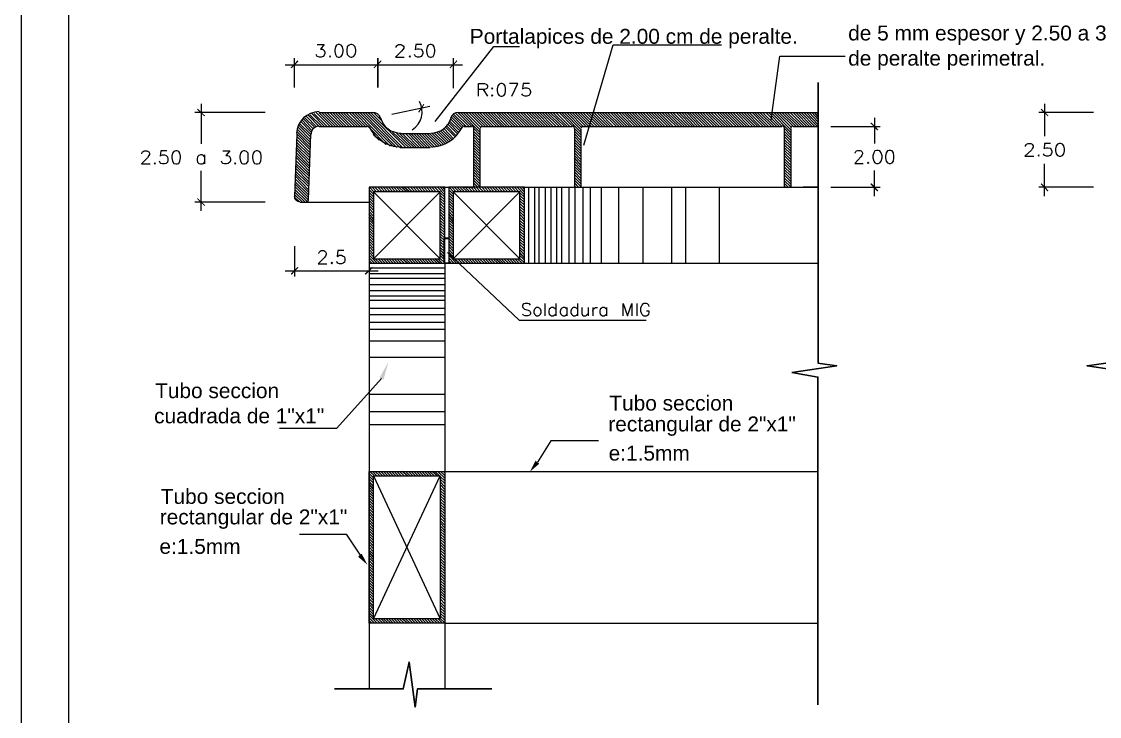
# Model space of a CAD drawing. Header units: inches. Extents: x 0.07 to 5.47, y 0.23 to 3.72.
# Drawn here: x 0.066 to 1.874, y 0.938 to 2.103 of the extents above; entities that cross this region are included whole.
import ezdxf

# ---------------------------------------------------------------- set-up
doc = ezdxf.new("R2010")
doc.units = ezdxf.units.IN
doc.header["$MEASUREMENT"] = 0
for name, color, linetype in [('PDF_PDF2_PDF8_0', 7, 'Continuous'), ('PDF_PDF2_PDF8_COTAS', 7, 'Continuous'), ('PDF_PDF2_PDF8_COTAS-01', 7, 'Continuous'), ('PDF_PDF2_PDF8_PIEZAS', 7, 'Continuous'), ('PDF_PDF2_PDF8_TEXTO', 7, 'Continuous'), ('PDF_Texto', 7, 'Continuous')]:
    doc.layers.add(name, color=color, linetype=linetype)
doc.layers.add('PDF_PDF2_PDF8_PROYECCION 2', color=7, linetype='Continuous', true_color=0x7f7f7f)
doc.styles.add('PDF Arial', font='arial.ttf')

msp = doc.modelspace()

# ---------------------------------------------------------------- linework, layer by layer
at = {"layer": 'PDF_PDF2_PDF8_0', "lineweight": 18}
for points in [[(0.5615, 2.0649), (0.5733, 2.0649), (0.5671, 2.057), (0.5705, 2.057), (0.5722, 2.0559), (0.5733, 2.0548), (0.5744, 2.052), (0.5744, 2.0497), (0.5733, 2.0469), (0.5716, 2.0447), (0.5682, 2.0435), (0.5654, 2.0435), (0.5615, 2.0447), (0.5609, 2.0458), (0.5598, 2.048)], [(0.6943, 2.0598), (0.6943, 2.061), (0.6954, 2.0627), (0.6966, 2.0638), (0.6982, 2.0649), (0.7022, 2.0649), (0.7044, 2.0638), (0.7056, 2.0627), (0.7067, 2.061), (0.7067, 2.0587), (0.7056, 2.057), (0.7033, 2.0537), (0.6932, 2.0435), (0.7073, 2.0435)], [(0.7371, 2.0649), (0.727, 2.0649), (0.7258, 2.0559), (0.727, 2.057), (0.7298, 2.0576), (0.7326, 2.0576), (0.736, 2.057), (0.7376, 2.0548), (0.7388, 2.052), (0.7388, 2.0497), (0.7376, 2.0469), (0.736, 2.0447), (0.7326, 2.0435), (0.7298, 2.0435), (0.727, 2.0447), (0.7258, 2.0458), (0.7247, 2.048)], [(0.8322, 1.9782), (0.8322, 1.9996), (0.8423, 1.9996), (0.8451, 1.9985), (0.8463, 1.9974), (0.8474, 1.9957), (0.8474, 1.9934), (0.8463, 1.9912), (0.8451, 1.9906), (0.8423, 1.9895), (0.8322, 1.9895)], [(0.8401, 1.9895), (0.8474, 1.9782)], [(0.8879, 1.9782), (0.898, 1.9996), (0.884, 1.9996)], [(0.9177, 1.9996), (0.907, 1.9996), (0.9059, 1.9906), (0.907, 1.9912), (0.9099, 1.9923), (0.9132, 1.9923), (0.9166, 1.9912), (0.9183, 1.9895), (0.9194, 1.9861), (0.9194, 1.9844), (0.9183, 1.9811), (0.9166, 1.9794), (0.9132, 1.9782), (0.9099, 1.9782), (0.907, 1.9794), (0.9059, 1.9805), (0.9048, 1.9822)], [(0.5649, 1.9507), (0.6543, 1.9507)], [(0.7984, 1.9507), (1.4023, 1.9507)], [(0.5649, 1.9276), (0.6453, 1.9276)], [(0.808, 1.9276), (0.8204, 1.9276)], [(0.8238, 1.9237), (0.8238, 1.8257)], [(0.8344, 1.9237), (0.8344, 1.8257)], [(0.8389, 1.9276), (0.9892, 1.9276)], [(0.9932, 1.9237), (0.9932, 1.8257)], [(1.0038, 1.9237), (1.0038, 1.8257)], [(1.0072, 1.9276), (1.341, 1.9276)], [(1.3449, 1.9237), (1.3449, 1.8257)], [(1.3562, 1.9237), (1.3562, 1.8257)], [(1.3601, 1.9276), (1.4023, 1.9276)], [(0.5272, 1.9146), (0.5238, 1.81)], [(0.5502, 1.9141), (0.5463, 1.8043)], [(0.7011, 1.9158), (0.7512, 1.9158)], [(1.7501, 1.8938), (1.7501, 1.8949), (1.7512, 1.8966), (1.7518, 1.8978), (1.7541, 1.8989), (1.7586, 1.8989), (1.7608, 1.8978), (1.7619, 1.8966), (1.7625, 1.8949), (1.7625, 1.8927), (1.7619, 1.891), (1.7597, 1.8876), (1.749, 1.8775), (1.7636, 1.8775)], [(1.7918, 1.8989), (1.7816, 1.8989), (1.7811, 1.8899), (1.7816, 1.891), (1.785, 1.8916), (1.7878, 1.8916), (1.7912, 1.891), (1.7929, 1.8888), (1.794, 1.8859), (1.794, 1.8837), (1.7929, 1.8809), (1.7912, 1.8786), (1.7878, 1.8775), (1.785, 1.8775), (1.7816, 1.8786), (1.7811, 1.8798), (1.7799, 1.8814)], [(0.2677, 1.8814), (0.2677, 1.8826), (0.2688, 1.8848), (0.27, 1.8854), (0.2716, 1.8865), (0.2761, 1.8865), (0.2778, 1.8854), (0.279, 1.8848), (0.2801, 1.8826), (0.2801, 1.8803), (0.279, 1.8786), (0.2767, 1.8752), (0.2666, 1.8646), (0.2812, 1.8646)], [(0.3094, 1.8865), (0.2992, 1.8865), (0.2981, 1.8775), (0.2992, 1.8786), (0.302, 1.8798), (0.3054, 1.8798), (0.3082, 1.8786), (0.3105, 1.8764), (0.311, 1.873), (0.311, 1.8707), (0.3105, 1.8679), (0.3082, 1.8657), (0.3054, 1.8646), (0.302, 1.8646), (0.2992, 1.8657), (0.2981, 1.8668), (0.297, 1.8691)], [(0.4033, 1.8865), (0.4152, 1.8865), (0.4084, 1.8786), (0.4112, 1.8786), (0.414, 1.8775), (0.4152, 1.8764), (0.4163, 1.873), (0.4163, 1.8707), (0.4152, 1.8679), (0.4123, 1.8657), (0.4095, 1.8646), (0.4062, 1.8646), (0.4033, 1.8657), (0.4022, 1.8668), (0.4011, 1.8691)], [(0.7011, 1.8921), (0.7512, 1.8921)], [(1.4642, 1.8826), (1.4642, 1.8831), (1.4653, 1.8854), (1.4665, 1.8865), (1.4687, 1.8871), (1.4727, 1.8871), (1.4743, 1.8865), (1.4755, 1.8854), (1.4766, 1.8831), (1.4766, 1.8814), (1.4755, 1.8792), (1.4738, 1.8764), (1.4637, 1.8657), (1.4777, 1.8657)], [(0.3724, 1.8764), (0.3707, 1.8786), (0.3684, 1.8798), (0.3656, 1.8798), (0.3628, 1.8786), (0.3611, 1.8764), (0.36, 1.873), (0.36, 1.8707), (0.3611, 1.8679), (0.3628, 1.8657), (0.3656, 1.8646), (0.3684, 1.8646), (0.3707, 1.8657), (0.3724, 1.8679)], [(0.3724, 1.8798), (0.3724, 1.8646)], [(0.8052, 1.8257), (0.8147, 1.8257)], [(0.8142, 1.8257), (0.8226, 1.8257)], [(0.5328, 1.8004), (0.5429, 1.8004)]]:
    msp.add_lwpolyline(points, dxfattribs=at)
for points in [[(0.5969, 2.0649), (0.5941, 2.0638), (0.5924, 2.061), (0.5913, 2.0559), (0.5913, 2.0531), (0.5924, 2.048), (0.5941, 2.0447), (0.5969, 2.0435), (0.5992, 2.0435), (0.602, 2.0447), (0.6043, 2.048), (0.6054, 2.0531), (0.6054, 2.0559), (0.6043, 2.061), (0.602, 2.0638), (0.5992, 2.0649)], [(0.6178, 2.0649), (0.615, 2.0638), (0.6121, 2.061), (0.6116, 2.0559), (0.6116, 2.0531), (0.6121, 2.048), (0.615, 2.0447), (0.6178, 2.0435), (0.62, 2.0435), (0.6228, 2.0447), (0.6251, 2.048), (0.6262, 2.0531), (0.6262, 2.0559), (0.6251, 2.061), (0.6228, 2.0638), (0.62, 2.0649)], [(0.7512, 2.0649), (0.7478, 2.0638), (0.7461, 2.061), (0.745, 2.0559), (0.745, 2.0531), (0.7461, 2.048), (0.7478, 2.0447), (0.7512, 2.0435), (0.7528, 2.0435), (0.7562, 2.0447), (0.7579, 2.048), (0.759, 2.0531), (0.759, 2.0559), (0.7579, 2.061), (0.7562, 2.0638), (0.7528, 2.0649)], [(0.5829, 2.0458), (0.5823, 2.0447), (0.5829, 2.0435), (0.584, 2.0447)], [(0.7168, 2.0458), (0.7157, 2.0447), (0.7168, 2.0435), (0.7179, 2.0447)], [(0.8553, 1.9923), (0.8541, 1.9912), (0.8553, 1.9906), (0.8564, 1.9912)], [(0.8699, 1.9996), (0.8671, 1.9985), (0.8648, 1.9957), (0.8637, 1.9906), (0.8637, 1.9872), (0.8648, 1.9822), (0.8671, 1.9794), (0.8699, 1.9782), (0.8722, 1.9782), (0.875, 1.9794), (0.8772, 1.9822), (0.8778, 1.9872), (0.8778, 1.9906), (0.8772, 1.9957), (0.875, 1.9985), (0.8722, 1.9996)], [(0.8553, 1.9805), (0.8541, 1.9794), (0.8553, 1.9782), (0.8564, 1.9794)], [(1.807, 1.8989), (1.8036, 1.8978), (1.8013, 1.8949), (1.8002, 1.8899), (1.8002, 1.8865), (1.8013, 1.8814), (1.8036, 1.8786), (1.807, 1.8775), (1.8092, 1.8775), (1.812, 1.8786), (1.8143, 1.8814), (1.8154, 1.8865), (1.8154, 1.8899), (1.8143, 1.8949), (1.812, 1.8978), (1.8092, 1.8989)], [(0.3245, 1.8865), (0.3212, 1.8854), (0.3189, 1.8826), (0.3178, 1.8775), (0.3178, 1.8747), (0.3189, 1.8691), (0.3212, 1.8657), (0.3245, 1.8646), (0.3268, 1.8646), (0.3296, 1.8657), (0.3313, 1.8691), (0.3324, 1.8747), (0.3324, 1.8775), (0.3313, 1.8826), (0.3296, 1.8854), (0.3268, 1.8865)], [(0.4382, 1.8865), (0.4354, 1.8854), (0.4332, 1.8826), (0.432, 1.8775), (0.432, 1.8747), (0.4332, 1.8691), (0.4354, 1.8657), (0.4382, 1.8646), (0.4405, 1.8646), (0.4433, 1.8657), (0.4456, 1.8691), (0.4461, 1.8747), (0.4461, 1.8775), (0.4456, 1.8826), (0.4433, 1.8854), (0.4405, 1.8865)], [(0.4591, 1.8865), (0.4562, 1.8854), (0.454, 1.8826), (0.4529, 1.8775), (0.4529, 1.8747), (0.454, 1.8691), (0.4562, 1.8657), (0.4591, 1.8646), (0.4613, 1.8646), (0.4647, 1.8657), (0.4669, 1.8691), (0.4675, 1.8747), (0.4675, 1.8775), (0.4669, 1.8826), (0.4647, 1.8854), (0.4613, 1.8865)], [(1.5002, 1.8871), (1.4974, 1.8865), (1.4952, 1.8831), (1.494, 1.8781), (1.494, 1.8752), (1.4952, 1.8696), (1.4974, 1.8668), (1.5002, 1.8657), (1.5025, 1.8657), (1.5053, 1.8668), (1.5076, 1.8696), (1.5092, 1.8752), (1.5092, 1.8781), (1.5076, 1.8831), (1.5053, 1.8865), (1.5025, 1.8871)], [(1.5211, 1.8871), (1.5182, 1.8865), (1.516, 1.8831), (1.5149, 1.8781), (1.5149, 1.8752), (1.516, 1.8696), (1.5182, 1.8668), (1.5211, 1.8657), (1.5233, 1.8657), (1.5261, 1.8668), (1.5284, 1.8696), (1.5289, 1.8752), (1.5289, 1.8781), (1.5284, 1.8831), (1.5261, 1.8865), (1.5233, 1.8871)], [(0.2891, 1.8668), (0.288, 1.8657), (0.2891, 1.8646), (0.2902, 1.8657)], [(0.4242, 1.8668), (0.423, 1.8657), (0.4242, 1.8646), (0.4253, 1.8657)], [(1.4862, 1.8674), (1.485, 1.8668), (1.4862, 1.8657), (1.4873, 1.8668)], [(1.7721, 1.8798), (1.7709, 1.8786), (1.7721, 1.8775), (1.7726, 1.8786)]]:
    msp.add_lwpolyline(points, close=True, dxfattribs=at)
at = {"layer": 'PDF_PDF2_PDF8_0', "lineweight": 13}
for points in [[(0.7596, 1.936), (0.8581, 2.0615), (0.9009, 2.0615)], [(1.0089, 1.8961), (1.0579, 2.0644), (1.2397, 2.0644)], [(1.323, 1.9388), (1.3376, 2.0452), (1.4473, 2.0452)], [(0.508, 2.0311), (0.678, 2.0311)], [(0.5238, 1.9929), (0.5238, 2.0418)], [(0.6482, 2.0311), (0.8052, 2.0311)], [(0.6634, 2.0418), (0.6634, 1.9929), (0.6634, 2.0418)], [(0.7905, 1.9917), (0.7905, 2.0418)], [(0.3668, 1.9653), (0.3668, 1.8983)], [(0.687, 1.9479), (0.7506, 1.9614)], [(1.7816, 1.9653), (1.7816, 1.9113)], [(0.4743, 1.9507), (0.3566, 1.9507)], [(1.4963, 1.9422), (1.4963, 1.8989)], [(1.8638, 1.9507), (1.7721, 1.9507)], [(1.4231, 1.9276), (1.5059, 1.9276)], [(1.7816, 1.8105), (1.7816, 1.8651)], [(0.3668, 1.7858), (0.3668, 1.8533)], [(1.4963, 1.8105), (1.4963, 1.8539)], [(1.4231, 1.8257), (1.5059, 1.8257)], [(1.8638, 1.8257), (1.7721, 1.8257)], [(0.4743, 1.8004), (0.3566, 1.8004)], [(0.7804, 1.716), (0.9003, 1.6029)], [(0.4985, 1.4216), (0.5947, 1.4216), (0.6695, 1.5049)], [(1.0337, 1.4002), (0.9538, 1.4002), (0.9312, 1.3648)], [(0.5317, 1.2438), (0.6105, 1.2438), (0.6335, 1.2089)]]:
    msp.add_lwpolyline(points, dxfattribs=at)
at = {"layer": 'PDF_PDF2_PDF8_0', "lineweight": 5}
for points in [[(0.6487, 1.6985), (0.6487, 0.9843)], [(0.7759, 1.6985), (0.7759, 0.9843)], [(0.9093, 1.6985), (1.4023, 1.6985)], [(0.7759, 1.349), (1.4017, 1.349)], [(0.7759, 1.0946), (1.4017, 1.0946)]]:
    msp.add_lwpolyline(points, dxfattribs=at)
at = {"layer": 'PDF_PDF2_PDF8_0', "lineweight": 30}
msp.add_lwpolyline([(1.4017, 0.9579), (1.4017, 1.5072), (1.3578, 1.5151)], dxfattribs=at)
at = {"layer": 'PDF_PDF2_PDF8_0', "lineweight": 13}
msp.add_arc((0.7019, 1.9521), 0.0357, 302.5964, 28.526, dxfattribs=at)
at = {"layer": 'PDF_PDF2_PDF8_0', "lineweight": 18}
for centre, radius, start, end in [((0.5651, 1.9144), 0.038, 90, 178.0004), ((0.6546, 1.9374), 0.0138, 16.6002, 90.0002), ((0.7019, 1.9521), 0.0357, 196.6005, 269.9999), ((0.752, 1.9521), 0.0357, 270.0001, 343.3995), ((0.7987, 1.9374), 0.0138, 89.9998, 163.3998), ((0.5651, 1.9144), 0.0138, 89.9999, 178.0007), ((0.6456, 1.9234), 0.00478, 26.3907, 89.9997), ((0.7019, 1.9521), 0.0588, 206.3893, 270), ((0.752, 1.9521), 0.0588, 270, 333.6107), ((0.8088, 1.9234), 0.00478, 90.0003, 153.6093), ((0.8207, 1.9245), 0.00366, 1.302, 89.9999), ((0.8392, 1.9245), 0.00366, 90.0001, 178.698), ((0.9895, 1.9245), 0.00366, 1.302, 89.9999), ((1.0081, 1.9245), 0.00366, 90.0001, 178.698), ((1.3418, 1.9245), 0.00366, 1.3033, 89.9985), ((1.3598, 1.9245), 0.00366, 90.0015, 178.6967), ((0.5325, 1.8108), 0.00929, 178.0057, 269.9936), ((0.5432, 1.8046), 0.00366, 268.7087, 356.7101)]:
    msp.add_arc(centre, radius, start, end, dxfattribs=at)
at = {"layer": 'PDF_PDF2_PDF8_0', "transparency": 33554559}
for points in [[(0.5288, 2.0385), (0.5187, 2.025), (0.517, 2.0261)], [(0.53, 2.0368), (0.5288, 2.0385), (0.5187, 2.025)], [(0.656, 2.0261), (0.6572, 2.025), (0.6684, 2.0385)], [(0.6684, 2.0385), (0.6572, 2.025), (0.656, 2.0261)], [(0.6572, 2.025), (0.6684, 2.0385), (0.6695, 2.0368)], [(0.6695, 2.0368), (0.6684, 2.0385), (0.6572, 2.025)], [(0.7838, 2.0261), (0.7849, 2.025), (0.7956, 2.0385)], [(0.7849, 2.025), (0.7956, 2.0385), (0.7967, 2.0368)], [(0.3735, 1.9456), (0.36, 1.9557), (0.3611, 1.9574)], [(0.3724, 1.9445), (0.3735, 1.9456), (0.36, 1.9557)], [(0.7309, 1.9518), (0.7326, 1.9507), (0.7399, 1.9653)], [(0.7326, 1.9507), (0.7399, 1.9653), (0.7416, 1.9647)], [(1.7884, 1.9456), (1.7754, 1.9557), (1.7766, 1.9574)], [(1.7873, 1.9445), (1.7884, 1.9456), (1.7754, 1.9557)], [(1.5031, 1.922), (1.4895, 1.9332), (1.4912, 1.9343)], [(1.5014, 1.9208), (1.5031, 1.922), (1.4895, 1.9332)], [(1.4912, 1.8325), (1.4895, 1.8308), (1.5031, 1.8201)], [(1.4895, 1.8308), (1.5031, 1.8201), (1.5014, 1.8184)], [(1.7766, 1.8325), (1.7754, 1.8308), (1.7884, 1.8201)], [(1.7754, 1.8308), (1.7884, 1.8201), (1.7873, 1.8184)], [(0.3611, 1.8072), (0.36, 1.806), (0.3735, 1.7953)], [(0.36, 1.806), (0.3735, 1.7953), (0.3724, 1.7942)], [(0.5288, 1.6923), (0.5187, 1.6788), (0.517, 1.6805)], [(0.53, 1.6907), (0.5288, 1.6923), (0.5187, 1.6788)], [(0.6414, 1.6805), (0.6431, 1.6788), (0.6538, 1.6923)], [(0.6431, 1.6788), (0.6538, 1.6923), (0.6549, 1.6907)], [(0.6662, 1.5061), (0.6814, 1.5331), (0.6729, 1.5032)], [(0.9341, 1.362), (0.9189, 1.349), (0.9279, 1.367)], [(0.6363, 1.2111), (0.6459, 1.1926), (0.6301, 1.2061)]]:
    msp.add_solid(points, dxfattribs=at)
at = {"layer": 'PDF_PDF2_PDF8_COTAS', "lineweight": 5}
msp.add_lwpolyline([(0.145, 3.6413), (5.3892, 3.6413), (5.3892, 0.305), (0.145, 0.305)], close=True, dxfattribs=at)
at = {"layer": 'PDF_PDF2_PDF8_COTAS', "lineweight": 30}
for points in [[(1.4023, 1.5319), (1.4023, 2.0013)], [(1.3578, 1.5151), (1.4333, 1.5263), (1.4017, 1.5308)], [(1.9291, 1.5151), (1.8531, 1.5263), (1.8846, 1.5308)], [(0.5908, 0.9843), (0.7061, 0.9843), (0.7157, 1.0294), (0.7258, 0.9539), (0.7298, 0.9843), (0.8547, 0.9843)]]:
    msp.add_lwpolyline(points, dxfattribs=at)
at = {"layer": 'PDF_PDF2_PDF8_COTAS', "lineweight": 18}
for points in [[(0.6487, 1.6985), (0.7759, 1.6985), (0.7759, 1.8257), (0.6487, 1.8257)], [(0.656, 1.7058), (0.768, 1.7058), (0.768, 1.8178), (0.656, 1.8178)], [(0.7827, 1.6985), (0.9093, 1.6985), (0.9093, 1.8257), (0.7827, 1.8257)], [(0.79, 1.7058), (0.9014, 1.7058), (0.9014, 1.8178), (0.79, 1.8178)], [(0.5863, 1.6997), (0.5851, 1.6985), (0.5863, 1.6974), (0.5874, 1.6985)], [(0.6487, 1.349), (0.7759, 1.349), (0.7759, 1.0946), (0.6487, 1.0946)], [(0.656, 1.3417), (0.768, 1.3417), (0.768, 1.102), (0.656, 1.102)]]:
    msp.add_lwpolyline(points, close=True, dxfattribs=at)
at = {"layer": 'PDF_PDF2_PDF8_COTAS', "lineweight": 13}
for points in [[(0.5238, 1.7267), (0.5238, 1.676)], [(0.6487, 1.7284), (0.6487, 1.676)], [(0.508, 1.6856), (0.6639, 1.6856)]]:
    msp.add_lwpolyline(points, dxfattribs=at)
at = {"layer": 'PDF_PDF2_PDF8_COTAS', "lineweight": 18}
for points in [[(0.5643, 1.7143), (0.5643, 1.7149), (0.5654, 1.7171), (0.5666, 1.7182), (0.5682, 1.7194), (0.5727, 1.7194), (0.5744, 1.7182), (0.5756, 1.7171), (0.5767, 1.7149), (0.5767, 1.7126), (0.5756, 1.7103), (0.5733, 1.7075), (0.5632, 1.6974), (0.5778, 1.6974)], [(0.6065, 1.7194), (0.5964, 1.7194), (0.5953, 1.7092), (0.5964, 1.7103), (0.5992, 1.7115), (0.6026, 1.7115), (0.6054, 1.7103), (0.6076, 1.7087), (0.6082, 1.7053), (0.6082, 1.7036), (0.6076, 1.7002), (0.6054, 1.6985), (0.6026, 1.6974), (0.5992, 1.6974), (0.5964, 1.6985), (0.5953, 1.6997), (0.5941, 1.7013)]]:
    msp.add_lwpolyline(points, dxfattribs=at)
at = {"layer": 'PDF_PDF2_PDF8_COTAS-01', "lineweight": 13}
for points in [[(0.5514, 1.918), (0.5345, 1.9355)], [(0.5525, 1.9208), (0.5362, 1.9383)], [(0.5547, 1.9237), (0.5384, 1.9405)], [(0.5575, 1.9259), (0.5407, 1.9422)], [(0.5604, 1.927), (0.5435, 1.9445)], [(0.5649, 1.9276), (0.5463, 1.9462)], [(0.5694, 1.9276), (0.5491, 1.9473)], [(0.5739, 1.9276), (0.5525, 1.949)], [(0.5784, 1.9276), (0.5559, 1.9495)], [(0.5834, 1.9276), (0.5598, 1.9507)], [(0.5879, 1.9276), (0.5643, 1.9507)], [(0.5924, 1.9276), (0.5688, 1.9507)], [(0.5969, 1.9276), (0.5733, 1.9507)], [(0.6014, 1.9276), (0.5778, 1.9507)], [(0.6059, 1.9276), (0.5829, 1.9507)], [(0.6105, 1.9276), (0.5874, 1.9507)], [(0.6155, 1.9276), (0.5919, 1.9507)], [(0.62, 1.9276), (0.5964, 1.9507)], [(0.6245, 1.9276), (0.6009, 1.9507)], [(0.629, 1.9276), (0.6054, 1.9507)], [(0.6335, 1.9276), (0.6099, 1.9507)], [(0.638, 1.9276), (0.615, 1.9507)], [(0.6425, 1.9276), (0.6195, 1.9507)], [(0.6769, 1.8972), (0.624, 1.9507)], [(0.6842, 1.8944), (0.6285, 1.9507)], [(0.6904, 1.8933), (0.633, 1.9507)], [(0.6954, 1.8921), (0.6375, 1.9507)], [(0.7005, 1.8921), (0.642, 1.9507)], [(0.705, 1.8921), (0.6465, 1.9507)], [(0.7101, 1.8921), (0.651, 1.9507)], [(0.6695, 1.9377), (0.656, 1.9507)], [(0.8012, 1.9197), (0.7838, 1.9372)], [(0.8029, 1.9225), (0.7855, 1.9405)], [(0.8041, 1.9259), (0.7866, 1.9439)], [(0.8069, 1.9276), (0.7883, 1.9462)], [(0.8114, 1.9276), (0.7905, 1.9484)], [(0.8164, 1.9276), (0.7939, 1.9501)], [(0.8209, 1.9276), (0.7973, 1.9507)], [(0.8344, 1.918), (0.8018, 1.9507)], [(0.8344, 1.9225), (0.8063, 1.9507)], [(0.8356, 1.9265), (0.8108, 1.9507)], [(0.8395, 1.9276), (0.8159, 1.9507)], [(0.844, 1.9276), (0.8204, 1.9507)], [(0.8485, 1.9276), (0.8249, 1.9507)], [(0.853, 1.9276), (0.8294, 1.9507)], [(0.8575, 1.9276), (0.8339, 1.9507)], [(0.8626, 1.9276), (0.8389, 1.9507)], [(0.8671, 1.9276), (0.8434, 1.9507)], [(0.8716, 1.9276), (0.848, 1.9507)], [(0.8755, 1.9276), (0.8525, 1.9507)], [(0.88, 1.9276), (0.857, 1.9507)], [(0.8845, 1.9276), (0.862, 1.9507)], [(0.889, 1.9276), (0.866, 1.9507)], [(0.8935, 1.9276), (0.8705, 1.9507)], [(0.898, 1.9276), (0.875, 1.9507)], [(0.9031, 1.9276), (0.8795, 1.9507)], [(0.9076, 1.9276), (0.884, 1.9507)], [(0.9127, 1.9276), (0.8885, 1.9507)], [(0.9172, 1.9276), (0.893, 1.9507)], [(0.9217, 1.9276), (0.8975, 1.9507)], [(0.9262, 1.9276), (0.9025, 1.9507)], [(0.9307, 1.9276), (0.907, 1.9507)], [(0.9352, 1.9276), (0.9121, 1.9507)], [(0.9397, 1.9276), (0.9166, 1.9507)], [(0.9442, 1.9276), (0.9211, 1.9507)], [(0.9487, 1.9276), (0.9256, 1.9507)], [(0.9532, 1.9276), (0.9301, 1.9507)], [(0.9577, 1.9276), (0.9346, 1.9507)], [(0.9628, 1.9276), (0.9391, 1.9507)], [(0.9678, 1.9276), (0.9436, 1.9507)], [(0.9723, 1.9276), (0.9481, 1.9507)], [(0.9768, 1.9276), (0.9526, 1.9507)], [(0.9808, 1.9276), (0.9571, 1.9507)], [(0.9853, 1.9276), (0.9622, 1.9507)], [(0.9903, 1.9276), (0.9673, 1.9507)], [(1.0038, 1.918), (0.9712, 1.9507)], [(1.0038, 1.9225), (0.9757, 1.9507)], [(1.0044, 1.9265), (0.9802, 1.9507)], [(1.0078, 1.9276), (0.9847, 1.9507)], [(1.0129, 1.9276), (0.9892, 1.9507)], [(1.0174, 1.9276), (0.9937, 1.9507)], [(1.0219, 1.9276), (0.9982, 1.9507)], [(1.0264, 1.9276), (1.0027, 1.9507)], [(1.0314, 1.9276), (1.0072, 1.9507)], [(1.0359, 1.9276), (1.0123, 1.9507)], [(1.0404, 1.9276), (1.0168, 1.9507)], [(1.0449, 1.9276), (1.0213, 1.9507)], [(1.0494, 1.9276), (1.0258, 1.9507)], [(1.0539, 1.9276), (1.0309, 1.9507)], [(1.0584, 1.9276), (1.0354, 1.9507)], [(1.0635, 1.9276), (1.0399, 1.9507)], [(1.068, 1.9276), (1.0444, 1.9507)], [(1.0725, 1.9276), (1.0489, 1.9507)], [(1.077, 1.9276), (1.0534, 1.9507)], [(1.0815, 1.9276), (1.0579, 1.9507)], [(1.086, 1.9276), (1.0629, 1.9507)], [(1.09, 1.9276), (1.0674, 1.9507)], [(1.095, 1.9276), (1.0719, 1.9507)], [(1.0995, 1.9276), (1.0764, 1.9507)], [(1.104, 1.9276), (1.0804, 1.9507)], [(1.1085, 1.9276), (1.0849, 1.9507)], [(1.1136, 1.9276), (1.0894, 1.9507)], [(1.1181, 1.9276), (1.0939, 1.9507)], [(1.1226, 1.9276), (1.099, 1.9507)], [(1.1271, 1.9276), (1.1035, 1.9507)], [(1.1316, 1.9276), (1.108, 1.9507)], [(1.1361, 1.9276), (1.113, 1.9507)], [(1.1406, 1.9276), (1.1175, 1.9507)], [(1.1451, 1.9276), (1.122, 1.9507)], [(1.1496, 1.9276), (1.1265, 1.9507)], [(1.1541, 1.9276), (1.131, 1.9507)], [(1.1586, 1.9276), (1.1355, 1.9507)], [(1.1642, 1.9276), (1.14, 1.9507)], [(1.1687, 1.9276), (1.1445, 1.9507)], [(1.1733, 1.9276), (1.149, 1.9507)], [(1.1778, 1.9276), (1.1536, 1.9507)], [(1.1823, 1.9276), (1.1581, 1.9507)], [(1.1868, 1.9276), (1.1637, 1.9507)], [(1.1913, 1.9276), (1.1682, 1.9507)], [(1.1952, 1.9276), (1.1727, 1.9507)], [(1.1997, 1.9276), (1.1772, 1.9507)], [(1.2042, 1.9276), (1.1817, 1.9507)], [(1.2087, 1.9276), (1.1856, 1.9507)], [(1.2138, 1.9276), (1.1901, 1.9507)], [(1.2183, 1.9276), (1.1946, 1.9507)], [(1.2228, 1.9276), (1.1991, 1.9507)], [(1.2278, 1.9276), (1.2036, 1.9507)], [(1.2323, 1.9276), (1.2081, 1.9507)], [(1.2368, 1.9276), (1.2132, 1.9507)], [(1.2413, 1.9276), (1.2177, 1.9507)], [(1.2459, 1.9276), (1.2222, 1.9507)], [(1.2504, 1.9276), (1.2273, 1.9507)], [(1.2549, 1.9276), (1.2318, 1.9507)], [(1.2594, 1.9276), (1.2363, 1.9507)], [(1.2644, 1.9276), (1.2408, 1.9507)], [(1.2689, 1.9276), (1.2453, 1.9507)], [(1.2734, 1.9276), (1.2498, 1.9507)], [(1.2779, 1.9276), (1.2543, 1.9507)], [(1.2824, 1.9276), (1.2588, 1.9507)], [(1.2869, 1.9276), (1.2639, 1.9507)], [(1.292, 1.9276), (1.2684, 1.9507)], [(1.2965, 1.9276), (1.2729, 1.9507)], [(1.301, 1.9276), (1.2774, 1.9507)], [(1.3049, 1.9276), (1.2819, 1.9507)], [(1.31, 1.9276), (1.2864, 1.9507)], [(1.3145, 1.9276), (1.2914, 1.9507)], [(1.319, 1.9276), (1.2954, 1.9507)], [(1.3235, 1.9276), (1.2999, 1.9507)], [(1.328, 1.9276), (1.3044, 1.9507)], [(1.3325, 1.9276), (1.3089, 1.9507)], [(1.337, 1.9276), (1.314, 1.9507)], [(1.3415, 1.9276), (1.3185, 1.9507)], [(1.3562, 1.9175), (1.323, 1.9507)], [(1.3562, 1.922), (1.3275, 1.9507)], [(1.3567, 1.9265), (1.332, 1.9507)], [(1.3607, 1.9276), (1.3365, 1.9507)], [(1.3652, 1.9276), (1.341, 1.9507)], [(1.3697, 1.9276), (1.3455, 1.9507)], [(1.3742, 1.9276), (1.35, 1.9507)], [(1.3787, 1.9276), (1.355, 1.9507)], [(1.3832, 1.9276), (1.3601, 1.9507)], [(1.3877, 1.9276), (1.3646, 1.9507)], [(1.3922, 1.9276), (1.3691, 1.9507)], [(1.3967, 1.9276), (1.3736, 1.9507)], [(1.4012, 1.9276), (1.3781, 1.9507)], [(1.4023, 1.9304), (1.3826, 1.9507)], [(1.4023, 1.9349), (1.3871, 1.9507)], [(1.4023, 1.9394), (1.3916, 1.9507)], [(1.4023, 1.9439), (1.3961, 1.9507)], [(1.4023, 1.9484), (1.4001, 1.9507)], [(0.5497, 1.8966), (0.5277, 1.9191)], [(0.5497, 1.9011), (0.5283, 1.9231)], [(0.5502, 1.9051), (0.5294, 1.927)], [(0.5502, 1.9101), (0.5311, 1.9298)], [(0.5502, 1.9146), (0.5322, 1.9327)], [(0.7151, 1.8921), (0.6881, 1.918)], [(0.7804, 1.8995), (0.7624, 1.9175)], [(0.7832, 1.9011), (0.7658, 1.9186)], [(0.786, 1.9028), (0.7686, 1.9203)], [(0.7883, 1.9051), (0.7714, 1.922)], [(0.7905, 1.9068), (0.7748, 1.9237)], [(0.7934, 1.9096), (0.777, 1.9265)], [(0.795, 1.9118), (0.7787, 1.9287)], [(0.7973, 1.9146), (0.781, 1.9315)], [(0.799, 1.9169), (0.7827, 1.9343)], [(0.8344, 1.9135), (0.8238, 1.9248)], [(0.8344, 1.909), (0.8238, 1.9197)], [(1.0038, 1.9135), (0.9926, 1.9248)], [(1.0038, 1.909), (0.9932, 1.9197)], [(1.3562, 1.913), (1.3449, 1.9248)], [(1.3562, 1.9085), (1.3449, 1.9197)], [(0.5491, 1.8792), (0.5266, 1.9017)], [(0.5497, 1.8921), (0.5272, 1.9152)], [(0.5497, 1.8882), (0.5272, 1.9107)], [(0.5491, 1.8837), (0.5272, 1.9056)], [(0.6656, 1.9045), (0.6555, 1.9141)], [(0.7196, 1.8921), (0.6949, 1.9163)], [(0.7241, 1.8921), (0.6999, 1.9158)], [(0.7281, 1.8921), (0.7044, 1.9158)], [(0.7326, 1.8921), (0.7095, 1.9158)], [(0.7371, 1.8921), (0.7146, 1.9158)], [(0.7416, 1.8921), (0.7185, 1.9158)], [(0.7461, 1.8921), (0.723, 1.9158)], [(0.7506, 1.8921), (0.7275, 1.9158)], [(0.7551, 1.8921), (0.732, 1.9158)], [(0.759, 1.8927), (0.7365, 1.9158)], [(0.7635, 1.8933), (0.741, 1.9158)], [(0.7669, 1.8944), (0.7455, 1.9158)], [(0.7703, 1.8955), (0.75, 1.9158)], [(0.7742, 1.8966), (0.7545, 1.9158)], [(0.7776, 1.8978), (0.7585, 1.9163)], [(0.8344, 1.904), (0.8238, 1.9152)], [(0.8344, 1.8995), (0.8238, 1.9107)], [(0.8344, 1.8949), (0.8238, 1.9056)], [(0.8344, 1.8904), (0.8238, 1.9011)], [(1.0038, 1.904), (0.9932, 1.9152)], [(1.0038, 1.8995), (0.9932, 1.9107)], [(1.0038, 1.8949), (0.9932, 1.9056)], [(1.0038, 1.8904), (0.9932, 1.9011)], [(1.3562, 1.904), (1.3449, 1.9152)], [(1.3562, 1.8995), (1.3449, 1.9107)], [(1.3562, 1.8949), (1.3449, 1.9056)], [(1.3562, 1.8904), (1.3449, 1.9011)], [(0.5485, 1.8612), (0.526, 1.8843)], [(0.5491, 1.8752), (0.5266, 1.8972)], [(0.5485, 1.8702), (0.5266, 1.8927)], [(0.5485, 1.8657), (0.5266, 1.8888)], [(0.8344, 1.8859), (0.8238, 1.8966)], [(0.8344, 1.8814), (0.8238, 1.8921)], [(0.8344, 1.8769), (0.8238, 1.8876)], [(0.8344, 1.8719), (0.8238, 1.8831)], [(1.0038, 1.8859), (0.9932, 1.8966)], [(1.0038, 1.8814), (0.9932, 1.8921)], [(1.0038, 1.8769), (0.9932, 1.8876)], [(1.0038, 1.8719), (0.9932, 1.8831)], [(1.3562, 1.8859), (1.3449, 1.8966)], [(1.3562, 1.8814), (1.3449, 1.8921)], [(1.3562, 1.8769), (1.3449, 1.8876)], [(1.3562, 1.8719), (1.3449, 1.8831)], [(0.548, 1.8443), (0.5255, 1.8662)], [(0.5485, 1.8572), (0.526, 1.8798)], [(0.548, 1.8527), (0.526, 1.8758)], [(0.548, 1.8482), (0.526, 1.8707)], [(0.8344, 1.8674), (0.8238, 1.8786)], [(0.8344, 1.8629), (0.8238, 1.8736)], [(0.8344, 1.8584), (0.8238, 1.8691)], [(0.8344, 1.8539), (0.8238, 1.8651)], [(1.0038, 1.8674), (0.9932, 1.8786)], [(1.0038, 1.8629), (0.9932, 1.8747)], [(1.0038, 1.8584), (0.9932, 1.8696)], [(1.0038, 1.8539), (0.9932, 1.8651)], [(1.3562, 1.8674), (1.3449, 1.8786)], [(1.3562, 1.8629), (1.3449, 1.8736)], [(1.3562, 1.8584), (1.3449, 1.8691)], [(1.3562, 1.8539), (1.3449, 1.8646)], [(0.5474, 1.8308), (0.5249, 1.8533)], [(0.5474, 1.8263), (0.5249, 1.8488)], [(0.5469, 1.8212), (0.5249, 1.8449)], [(0.548, 1.8392), (0.5255, 1.8623)], [(0.5474, 1.8347), (0.5255, 1.8578)], [(0.8344, 1.8494), (0.8238, 1.8606)], [(0.8344, 1.8449), (0.8238, 1.8561)], [(0.8344, 1.8404), (0.8238, 1.8516)], [(0.8344, 1.8359), (0.8238, 1.8471)], [(1.0038, 1.8499), (0.9932, 1.8606)], [(1.0038, 1.8454), (0.9932, 1.8561)], [(1.0038, 1.8404), (0.9932, 1.8516)], [(1.0038, 1.8359), (0.9932, 1.8471)], [(1.3562, 1.8494), (1.3449, 1.8601)], [(1.3562, 1.8449), (1.3449, 1.8556)], [(1.3562, 1.8398), (1.3449, 1.851)], [(1.3562, 1.8353), (1.3449, 1.8465)], [(0.5469, 1.8128), (0.5243, 1.8353)], [(0.5469, 1.8083), (0.5243, 1.8314)], [(0.5463, 1.8043), (0.5243, 1.8268)], [(0.5469, 1.8173), (0.5249, 1.8398)], [(0.8344, 1.8314), (0.8238, 1.842)], [(0.8344, 1.8268), (0.8238, 1.8375)], [(0.8311, 1.8257), (0.8238, 1.833)], [(0.8266, 1.8257), (0.8238, 1.8285)], [(1.0038, 1.8314), (0.9932, 1.842)], [(1.0038, 1.8268), (0.9932, 1.8375)], [(0.9999, 1.8257), (0.9932, 1.833)], [(0.9954, 1.8257), (0.9932, 1.8285)], [(1.3562, 1.8308), (1.3449, 1.8415)], [(1.3562, 1.8263), (1.3449, 1.837)], [(1.3517, 1.8257), (1.3449, 1.8325)], [(1.3472, 1.8257), (1.3449, 1.828)], [(0.5412, 1.8004), (0.5238, 1.8178)], [(0.5367, 1.8004), (0.5238, 1.8133)], [(0.5322, 1.801), (0.5238, 1.8088)], [(0.5446, 1.8015), (0.5243, 1.8218)], [(0.656, 1.8139), (0.6487, 1.8212)], [(0.656, 1.8094), (0.6487, 1.8167)], [(0.656, 1.8049), (0.6487, 1.8122)], [(0.6566, 1.8178), (0.6493, 1.8257)], [(0.6611, 1.8178), (0.6538, 1.8257)], [(0.656, 1.7058), (0.768, 1.8178)], [(0.656, 1.8178), (0.768, 1.7058)], [(0.6662, 1.8178), (0.6583, 1.8257)], [(0.6707, 1.8178), (0.6634, 1.8257)], [(0.6752, 1.8178), (0.6679, 1.8257)], [(0.6797, 1.8178), (0.6724, 1.8257)], [(0.6842, 1.8178), (0.6769, 1.8257)], [(0.6887, 1.8178), (0.6814, 1.8257)], [(0.6932, 1.8178), (0.6859, 1.8257)], [(0.6977, 1.8178), (0.6904, 1.8257)], [(0.7022, 1.8178), (0.6949, 1.8257)], [(0.7067, 1.8178), (0.6988, 1.8257)], [(0.7118, 1.8178), (0.7033, 1.8257)], [(0.7163, 1.8178), (0.7078, 1.8257)], [(0.7208, 1.8178), (0.7134, 1.8257)], [(0.7253, 1.8178), (0.7179, 1.8257)], [(0.7298, 1.8178), (0.7224, 1.8257)], [(0.7343, 1.8178), (0.727, 1.8257)], [(0.7388, 1.8178), (0.7315, 1.8257)], [(0.7433, 1.8178), (0.736, 1.8257)], [(0.7478, 1.8178), (0.7405, 1.8257)], [(0.7523, 1.8178), (0.745, 1.8257)], [(0.7568, 1.8178), (0.7495, 1.8257)], [(0.7613, 1.8178), (0.754, 1.8257)], [(0.7663, 1.8178), (0.7585, 1.8257)], [(0.7759, 1.8128), (0.7635, 1.8257)], [(0.7759, 1.8173), (0.768, 1.8257)], [(0.7759, 1.8088), (0.768, 1.8162)], [(0.7759, 1.8043), (0.768, 1.8117)], [(0.7759, 1.8218), (0.7725, 1.8257)], [(0.7759, 1.8257), (0.7827, 1.8257)], [(0.79, 1.8139), (0.7827, 1.8212)], [(0.79, 1.8094), (0.7827, 1.8167)], [(0.79, 1.8049), (0.7827, 1.8122)], [(0.7905, 1.8178), (0.7832, 1.8257)], [(0.795, 1.8178), (0.7877, 1.8257)], [(0.79, 1.7058), (0.9014, 1.8178)], [(0.79, 1.8178), (0.9014, 1.7058)], [(0.7996, 1.8178), (0.7922, 1.8257)], [(0.8041, 1.8178), (0.7967, 1.8257)], [(0.8086, 1.8178), (0.8007, 1.8257)], [(0.8136, 1.8178), (0.8052, 1.8257)], [(0.8176, 1.8178), (0.8097, 1.8257)], [(0.8221, 1.8178), (0.8147, 1.8257)], [(0.8266, 1.8178), (0.8192, 1.8257)], [(0.8311, 1.8178), (0.8238, 1.8257)], [(0.8356, 1.8178), (0.8283, 1.8257)], [(0.8406, 1.8178), (0.8328, 1.8257)], [(0.8451, 1.8178), (0.8378, 1.8257)], [(0.8496, 1.8178), (0.8423, 1.8257)], [(0.8541, 1.8178), (0.8468, 1.8257)], [(0.8586, 1.8178), (0.8513, 1.8257)], [(0.8637, 1.8178), (0.8558, 1.8257)], [(0.8682, 1.8178), (0.8603, 1.8257)], [(0.8727, 1.8178), (0.8654, 1.8257)], [(0.8772, 1.8178), (0.8699, 1.8257)], [(0.8817, 1.8178), (0.8744, 1.8257)], [(0.8862, 1.8178), (0.8789, 1.8257)], [(0.8907, 1.8178), (0.8834, 1.8257)], [(0.8952, 1.8178), (0.8879, 1.8257)], [(0.8997, 1.8178), (0.8924, 1.8257)], [(0.9093, 1.8128), (0.8969, 1.8257)], [(0.9093, 1.8173), (0.9014, 1.8257)], [(0.9093, 1.8088), (0.9014, 1.8162)], [(0.9093, 1.8043), (0.9014, 1.8117)], [(0.9093, 1.8218), (0.9065, 1.8257)], [(0.9093, 1.8257), (1.4023, 1.8257), (1.377, 1.8257)], [(0.656, 1.8004), (0.6487, 1.8077)], [(0.656, 1.7959), (0.6487, 1.8032)], [(0.656, 1.7914), (0.6487, 1.7987)], [(0.656, 1.7869), (0.6487, 1.7942)], [(0.7759, 1.7998), (0.768, 1.8072)], [(0.7759, 1.7953), (0.768, 1.8026)], [(0.7759, 1.7908), (0.768, 1.7981)], [(0.7759, 1.7863), (0.768, 1.7936)], [(0.79, 1.8004), (0.7827, 1.8077)], [(0.79, 1.7959), (0.7827, 1.8032)], [(0.79, 1.7914), (0.7827, 1.7987)], [(0.79, 1.7869), (0.7827, 1.7942)], [(0.9093, 1.7998), (0.9014, 1.8072)], [(0.9093, 1.7953), (0.9014, 1.8026)], [(0.9093, 1.7908), (0.9014, 1.7981)], [(0.9093, 1.7863), (0.9014, 1.7936)], [(0.656, 1.7824), (0.6487, 1.7897)], [(0.656, 1.7773), (0.6487, 1.7852)], [(0.656, 1.7723), (0.6487, 1.7813)], [(0.656, 1.7678), (0.6487, 1.7762)], [(0.7759, 1.7818), (0.768, 1.7891)], [(0.7759, 1.7768), (0.768, 1.7846)], [(0.7759, 1.7717), (0.768, 1.7801)], [(0.7759, 1.7672), (0.768, 1.7751)], [(0.79, 1.7824), (0.7827, 1.7897)], [(0.79, 1.7773), (0.7827, 1.7852)], [(0.79, 1.7723), (0.7827, 1.7813)], [(0.79, 1.7678), (0.7827, 1.7762)], [(0.9093, 1.7818), (0.9014, 1.7891)], [(0.9093, 1.7768), (0.9014, 1.7846)], [(0.9093, 1.7717), (0.9014, 1.7801)], [(0.9093, 1.7672), (0.9014, 1.7751)], [(0.656, 1.7638), (0.6487, 1.7711)], [(0.656, 1.7593), (0.6487, 1.7666)], [(0.656, 1.7548), (0.6487, 1.7621)], [(0.656, 1.7503), (0.6487, 1.7576)], [(0.7759, 1.7627), (0.768, 1.77)], [(0.7759, 1.7582), (0.768, 1.7655)], [(0.7759, 1.7537), (0.768, 1.761)], [(0.7759, 1.7492), (0.768, 1.7565)], [(0.79, 1.7638), (0.7827, 1.7711)], [(0.79, 1.7593), (0.7827, 1.7666)], [(0.79, 1.7548), (0.7827, 1.7621)], [(0.79, 1.7503), (0.7827, 1.7576)], [(0.9093, 1.7627), (0.9014, 1.77)], [(0.9093, 1.7582), (0.9014, 1.7655)], [(0.9093, 1.7537), (0.9014, 1.761)], [(0.9093, 1.7492), (0.9014, 1.7565)], [(0.656, 1.7458), (0.6487, 1.7531)], [(0.656, 1.7413), (0.6487, 1.7486)], [(0.656, 1.7368), (0.6487, 1.7441)], [(0.656, 1.7323), (0.6487, 1.7396)], [(0.7759, 1.7447), (0.768, 1.752)], [(0.7759, 1.7402), (0.768, 1.7475)], [(0.7759, 1.7357), (0.768, 1.743)], [(0.7759, 1.7312), (0.768, 1.7385)], [(0.7759, 1.7407), (0.7827, 1.7407)], [(0.79, 1.7458), (0.7827, 1.7531)], [(0.79, 1.7413), (0.7827, 1.7486)], [(0.79, 1.7368), (0.7827, 1.7441)], [(0.79, 1.7323), (0.7827, 1.7396)], [(0.9093, 1.7447), (0.9014, 1.752)], [(0.9093, 1.7402), (0.9014, 1.7475)], [(0.9093, 1.7357), (0.9014, 1.743)], [(0.9093, 1.7312), (0.9014, 1.7385)], [(0.656, 1.7278), (0.6487, 1.7351)], [(0.656, 1.7227), (0.6487, 1.7306)], [(0.656, 1.7182), (0.6487, 1.7261)], [(0.656, 1.7132), (0.6487, 1.721)], [(0.7759, 1.7267), (0.768, 1.734)], [(0.7759, 1.7216), (0.768, 1.7295)], [(0.7759, 1.7171), (0.768, 1.7244)], [(0.7759, 1.712), (0.768, 1.7205)], [(0.79, 1.7278), (0.7827, 1.7351)], [(0.79, 1.7227), (0.7827, 1.7306)], [(0.79, 1.7182), (0.7827, 1.7261)], [(0.79, 1.7132), (0.7827, 1.721)], [(0.9093, 1.7267), (0.9014, 1.734)], [(0.9093, 1.7216), (0.9014, 1.7295)], [(0.9093, 1.7171), (0.9014, 1.7244)], [(0.9093, 1.712), (0.9014, 1.7205)], [(0.656, 1.7087), (0.6487, 1.7165)], [(0.6622, 1.6985), (0.6487, 1.7115)], [(0.6577, 1.6985), (0.6487, 1.707)], [(0.6532, 1.6985), (0.6487, 1.7025)], [(0.6667, 1.6985), (0.6589, 1.7058)], [(0.6712, 1.6985), (0.6639, 1.7058)], [(0.6757, 1.6985), (0.6684, 1.7058)], [(0.6802, 1.6985), (0.6729, 1.7058)], [(0.6847, 1.6985), (0.6774, 1.7058)], [(0.6892, 1.6985), (0.6819, 1.7058)], [(0.6937, 1.6985), (0.6864, 1.7058)], [(0.6982, 1.6985), (0.6909, 1.7058)], [(0.7027, 1.6985), (0.6954, 1.7058)], [(0.7073, 1.6985), (0.6999, 1.7058)], [(0.7129, 1.6985), (0.7044, 1.7058)], [(0.7174, 1.6985), (0.7095, 1.7058)], [(0.7219, 1.6985), (0.7146, 1.7058)], [(0.7264, 1.6985), (0.7191, 1.7058)], [(0.7309, 1.6985), (0.7236, 1.7058)], [(0.7354, 1.6985), (0.7281, 1.7058)], [(0.7399, 1.6985), (0.7326, 1.7058)], [(0.7444, 1.6985), (0.7371, 1.7058)], [(0.7489, 1.6985), (0.7416, 1.7058)], [(0.7534, 1.6985), (0.7461, 1.7058)], [(0.7579, 1.6985), (0.7506, 1.7058)], [(0.763, 1.6985), (0.7551, 1.7058)], [(0.7675, 1.6985), (0.759, 1.7058)], [(0.7714, 1.6985), (0.7641, 1.7058)], [(0.7759, 1.7075), (0.768, 1.716)], [(0.7759, 1.7036), (0.768, 1.7109)], [(0.7759, 1.6991), (0.768, 1.7064)], [(0.79, 1.7087), (0.7827, 1.7165)], [(0.7956, 1.6985), (0.7827, 1.7115)], [(0.7911, 1.6985), (0.7827, 1.707)], [(0.7866, 1.6985), (0.7827, 1.7025)], [(0.8001, 1.6985), (0.7928, 1.7058)], [(0.8046, 1.6985), (0.7973, 1.7058)], [(0.8091, 1.6985), (0.8018, 1.7058)], [(0.8142, 1.6985), (0.8063, 1.7058)], [(0.8187, 1.6985), (0.8108, 1.7058)], [(0.8232, 1.6985), (0.8159, 1.7058)], [(0.8277, 1.6985), (0.8204, 1.7058)], [(0.8322, 1.6985), (0.8249, 1.7058)], [(0.8367, 1.6985), (0.8294, 1.7058)], [(0.8418, 1.6985), (0.8339, 1.7058)], [(0.8463, 1.6985), (0.8389, 1.7058)], [(0.8508, 1.6985), (0.8434, 1.7058)], [(0.8553, 1.6985), (0.848, 1.7058)], [(0.8598, 1.6985), (0.8525, 1.7058)], [(0.8648, 1.6985), (0.857, 1.7058)], [(0.8693, 1.6985), (0.8609, 1.7058)], [(0.8738, 1.6985), (0.866, 1.7058)], [(0.8778, 1.6985), (0.8705, 1.7058)], [(0.8823, 1.6985), (0.875, 1.7058)], [(0.8868, 1.6985), (0.8795, 1.7058)], [(0.8913, 1.6985), (0.884, 1.7058)], [(0.8958, 1.6985), (0.8885, 1.7058)], [(0.9003, 1.6985), (0.893, 1.7058)], [(0.9054, 1.6985), (0.8975, 1.7058)], [(0.9093, 1.7075), (0.9014, 1.716)], [(0.9093, 1.7036), (0.9014, 1.7109)], [(0.9093, 1.6991), (0.9014, 1.7064)], [(0.7759, 1.6985), (0.7827, 1.6985)], [(0.9003, 1.6029), (1.1136, 1.6029)], [(0.656, 1.3383), (0.6487, 1.3457)], [(0.656, 1.3338), (0.6487, 1.3412)], [(0.6577, 1.3417), (0.6498, 1.349)], [(0.6617, 1.3417), (0.6543, 1.349)], [(0.656, 1.102), (0.768, 1.3417)], [(0.656, 1.3417), (0.768, 1.102)], [(0.6667, 1.3417), (0.6589, 1.349)], [(0.6712, 1.3417), (0.6639, 1.349)], [(0.6757, 1.3417), (0.6684, 1.349)], [(0.6802, 1.3417), (0.6729, 1.349)], [(0.6847, 1.3417), (0.6774, 1.349)], [(0.6892, 1.3417), (0.6819, 1.349)], [(0.6937, 1.3417), (0.6864, 1.349)], [(0.6982, 1.3417), (0.6909, 1.349)], [(0.7027, 1.3417), (0.6954, 1.349)], [(0.7073, 1.3417), (0.6999, 1.349)], [(0.7129, 1.3417), (0.7044, 1.349)], [(0.7174, 1.3417), (0.7095, 1.349)], [(0.7219, 1.3417), (0.7146, 1.349)], [(0.7264, 1.3417), (0.7191, 1.349)], [(0.7309, 1.3417), (0.7236, 1.349)], [(0.7354, 1.3417), (0.7281, 1.349)], [(0.7399, 1.3417), (0.7326, 1.349)], [(0.7444, 1.3417), (0.7371, 1.349)], [(0.7489, 1.3417), (0.7416, 1.349)], [(0.7534, 1.3417), (0.7461, 1.349)], [(0.7579, 1.3417), (0.75, 1.349)], [(0.763, 1.3417), (0.7545, 1.349)], [(0.7669, 1.3417), (0.759, 1.349)], [(0.7759, 1.3378), (0.7641, 1.349)], [(0.7759, 1.3333), (0.768, 1.3406)], [(0.7759, 1.3423), (0.7686, 1.349)], [(0.7759, 1.3468), (0.7737, 1.349)], [(0.656, 1.3293), (0.6487, 1.3366)], [(0.656, 1.3237), (0.6487, 1.3321)], [(0.656, 1.3192), (0.6487, 1.3276)], [(0.656, 1.3147), (0.6487, 1.3226)], [(0.7759, 1.3288), (0.768, 1.3361)], [(0.7759, 1.3231), (0.768, 1.3316)], [(0.7759, 1.3186), (0.768, 1.3271)], [(0.7759, 1.3141), (0.768, 1.3215)], [(0.656, 1.3102), (0.6487, 1.3181)], [(0.656, 1.3063), (0.6487, 1.3136)], [(0.656, 1.3018), (0.6487, 1.3091)], [(0.656, 1.2973), (0.6487, 1.3046)], [(0.7759, 1.3096), (0.768, 1.317)], [(0.7759, 1.3051), (0.768, 1.3124)], [(0.7759, 1.3006), (0.768, 1.3079)], [(0.7759, 1.2961), (0.768, 1.3034)], [(0.656, 1.2928), (0.6487, 1.3001)], [(0.656, 1.2882), (0.6487, 1.2956)], [(0.656, 1.2837), (0.6487, 1.2911)], [(0.656, 1.2792), (0.6487, 1.2866)], [(0.7759, 1.2916), (0.768, 1.2989)], [(0.7759, 1.2871), (0.768, 1.2944)], [(0.7759, 1.2826), (0.768, 1.2899)], [(0.7759, 1.2781), (0.768, 1.2854)], [(0.656, 1.2742), (0.6487, 1.2821)], [(0.656, 1.2697), (0.6487, 1.2776)], [(0.656, 1.2652), (0.6487, 1.2725)], [(0.656, 1.2601), (0.6487, 1.268)], [(0.7759, 1.2731), (0.768, 1.2809)], [(0.7759, 1.2686), (0.768, 1.2764)], [(0.7759, 1.264), (0.768, 1.2714)], [(0.7759, 1.259), (0.768, 1.2669)], [(0.656, 1.2556), (0.6487, 1.2635)], [(0.656, 1.2511), (0.6487, 1.2584)], [(0.656, 1.2466), (0.6487, 1.2539)], [(0.656, 1.2421), (0.6487, 1.2494)], [(0.7759, 1.2545), (0.768, 1.2629)], [(0.7759, 1.25), (0.768, 1.2579)], [(0.7759, 1.246), (0.768, 1.2534)], [(0.7759, 1.2415), (0.768, 1.2489)], [(0.656, 1.2376), (0.6487, 1.2449)], [(0.656, 1.2331), (0.6487, 1.2404)], [(0.656, 1.2286), (0.6487, 1.2359)], [(0.656, 1.2235), (0.6487, 1.2314)], [(0.7759, 1.237), (0.768, 1.2444)], [(0.7759, 1.2325), (0.768, 1.2398)], [(0.7759, 1.228), (0.768, 1.2353)], [(0.7759, 1.223), (0.768, 1.2308)], [(0.656, 1.219), (0.6487, 1.2269)], [(0.656, 1.2145), (0.6487, 1.2218)], [(0.656, 1.21), (0.6487, 1.2173)], [(0.656, 1.2055), (0.6487, 1.2134)], [(0.7759, 1.2185), (0.768, 1.2263)], [(0.7759, 1.214), (0.768, 1.2213)], [(0.7759, 1.2095), (0.768, 1.2168)], [(0.7759, 1.205), (0.768, 1.2123)], [(0.656, 1.201), (0.6487, 1.2089)], [(0.656, 1.1971), (0.6487, 1.2044)], [(0.656, 1.192), (0.6487, 1.1999)], [(0.656, 1.1875), (0.6487, 1.1948)], [(0.7759, 1.2005), (0.768, 1.2078)], [(0.7759, 1.1954), (0.768, 1.2033)], [(0.7759, 1.1909), (0.768, 1.1988)], [(0.7759, 1.1864), (0.768, 1.1937)], [(0.656, 1.183), (0.6487, 1.1903)], [(0.656, 1.1785), (0.6487, 1.1858)], [(0.656, 1.1734), (0.6487, 1.1813)], [(0.656, 1.1689), (0.6487, 1.1768)], [(0.7759, 1.1819), (0.768, 1.1892)], [(0.7759, 1.1774), (0.768, 1.1847)], [(0.7759, 1.1723), (0.768, 1.1802)], [(0.7759, 1.1678), (0.768, 1.1757)], [(0.656, 1.1644), (0.6487, 1.1717)], [(0.656, 1.1599), (0.6487, 1.1672)], [(0.656, 1.1554), (0.6487, 1.1627)], [(0.656, 1.1509), (0.6487, 1.1582)], [(0.7759, 1.1633), (0.768, 1.1706)], [(0.7759, 1.1588), (0.768, 1.1661)], [(0.7759, 1.1543), (0.768, 1.1616)], [(0.656, 1.1464), (0.6487, 1.1537)], [(0.656, 1.1419), (0.6487, 1.1492)], [(0.656, 1.1374), (0.6487, 1.1447)], [(0.656, 1.1329), (0.6487, 1.1402)], [(0.7759, 1.1498), (0.768, 1.1571)], [(0.7759, 1.1453), (0.768, 1.1532)], [(0.7759, 1.1408), (0.768, 1.1487)], [(0.7759, 1.1369), (0.768, 1.1442)], [(0.7759, 1.1324), (0.768, 1.1397)], [(0.656, 1.1279), (0.6487, 1.1357)], [(0.656, 1.1228), (0.6487, 1.1307)], [(0.656, 1.1183), (0.6487, 1.1262)], [(0.7759, 1.1273), (0.768, 1.1352)], [(0.7759, 1.1222), (0.768, 1.1301)], [(0.7759, 1.1177), (0.768, 1.1256)], [(0.656, 1.1138), (0.6487, 1.1211)], [(0.656, 1.1093), (0.6487, 1.1166)], [(0.656, 1.1048), (0.6487, 1.1121)], [(0.6622, 1.0946), (0.6487, 1.1082)], [(0.6577, 1.0946), (0.6487, 1.1037)], [(0.7759, 1.1132), (0.768, 1.1205)], [(0.7759, 1.1087), (0.768, 1.116)], [(0.7759, 1.1042), (0.768, 1.1115)], [(0.7759, 1.0997), (0.768, 1.107)], [(0.6532, 1.0946), (0.6487, 1.0991)], [(0.6673, 1.0946), (0.6594, 1.102)], [(0.6718, 1.0946), (0.6645, 1.102)], [(0.6763, 1.0946), (0.669, 1.102)], [(0.6808, 1.0946), (0.6729, 1.102)], [(0.6853, 1.0946), (0.6774, 1.102)], [(0.6892, 1.0946), (0.6819, 1.102)], [(0.6937, 1.0946), (0.6864, 1.102)], [(0.6982, 1.0946), (0.6909, 1.102)], [(0.7027, 1.0946), (0.6954, 1.102)], [(0.7073, 1.0946), (0.6999, 1.102)], [(0.7129, 1.0946), (0.7044, 1.102)], [(0.7174, 1.0946), (0.7095, 1.102)], [(0.7219, 1.0946), (0.7146, 1.102)], [(0.7264, 1.0946), (0.7191, 1.102)], [(0.7309, 1.0946), (0.7236, 1.102)], [(0.7354, 1.0946), (0.7281, 1.102)], [(0.7399, 1.0946), (0.7326, 1.102)], [(0.7444, 1.0946), (0.7371, 1.102)], [(0.7489, 1.0946), (0.7416, 1.102)], [(0.7534, 1.0946), (0.7461, 1.102)], [(0.7579, 1.0946), (0.7506, 1.102)], [(0.763, 1.0946), (0.7551, 1.102)], [(0.7675, 1.0946), (0.7596, 1.102)], [(0.772, 1.0946), (0.7647, 1.102)], [(0.7759, 1.0952), (0.768, 1.1025)]]:
    msp.add_lwpolyline(points, dxfattribs=at)
at = {"layer": 'PDF_PDF2_PDF8_COTAS-01', "lineweight": 5}
msp.add_lwpolyline([(0.7827, 1.6985), (0.7748, 1.6985), (0.7748, 1.7396), (0.7827, 1.7396)], close=True, dxfattribs=at)
at = {"layer": 'PDF_PDF2_PDF8_PIEZAS', "lineweight": 25}
msp.add_lwpolyline([(5.4691, 3.7207), (5.4691, 0.2251), (0.0657, 0.2251), (0.0657, 3.7207)], close=True, dxfattribs=at)
at = {"layer": 'PDF_PDF2_PDF8_PROYECCION 2', "lineweight": 5}
for points in [[(0.9166, 1.6985), (0.9166, 1.8257)], [(0.9267, 1.6985), (0.9267, 1.8257)], [(0.9341, 1.6985), (0.9341, 1.8257)], [(0.9448, 1.6985), (0.9448, 1.8257)], [(0.9543, 1.6985), (0.9543, 1.8252)], [(0.9639, 1.6985), (0.9639, 1.8257)], [(0.9718, 1.6985), (0.9718, 1.8257)], [(0.9841, 1.6985), (0.9841, 1.8257)], [(0.9943, 1.6985), (0.9943, 1.8257)], [(1.0078, 1.6985), (1.0078, 1.8257)], [(1.0202, 1.6985), (1.0202, 1.8257)], [(1.0387, 1.6985), (1.0387, 1.8257)], [(1.0674, 1.6985), (1.0674, 1.8257)], [(1.1085, 1.6985), (1.1085, 1.8257)], [(1.1564, 1.6985), (1.1564, 1.8252)], [(1.18, 1.6985), (1.18, 1.8252)], [(1.2368, 1.698), (1.2368, 1.8252)], [(0.5429, 1.8004), (0.6487, 1.8004)], [(0.6487, 1.6907), (0.7759, 1.6907)], [(0.6487, 1.6811), (0.7759, 1.6811)], [(0.6487, 1.6732), (0.7759, 1.6732)], [(0.6487, 1.6625), (0.7759, 1.6625)], [(0.6487, 1.6524), (0.7759, 1.6524)], [(0.6487, 1.6434), (0.7759, 1.6434)], [(0.6487, 1.6361), (0.7759, 1.6361)], [(0.6487, 1.6231), (0.7759, 1.6231)], [(0.6487, 1.6124), (0.7759, 1.6124)], [(0.6487, 1.5995), (0.7759, 1.5995)], [(0.6487, 1.5877), (0.7759, 1.5877)], [(0.6487, 1.568), (0.7759, 1.568)], [(0.6487, 1.5404), (0.7759, 1.5404)], [(0.6487, 1.4785), (0.7759, 1.4785)], [(0.6487, 1.4498), (0.7759, 1.4498)], [(0.6487, 1.4278), (0.7759, 1.4278)]]:
    msp.add_lwpolyline(points, dxfattribs=at)
at = {"layer": 'PDF_PDF2_PDF8_TEXTO', "lineweight": 18}
for points in [[(0.9194, 1.6276), (0.9177, 1.6299), (0.9149, 1.6304), (0.9104, 1.6304), (0.9076, 1.6299), (0.9059, 1.6276), (0.9059, 1.6259), (0.9065, 1.6237), (0.9076, 1.6226), (0.9093, 1.6214), (0.9155, 1.6197), (0.9177, 1.6186), (0.9183, 1.618), (0.9194, 1.6158), (0.9194, 1.613), (0.9177, 1.6113), (0.9149, 1.6102), (0.9104, 1.6102), (0.9076, 1.6113), (0.9059, 1.613)], [(0.9436, 1.6304), (0.9436, 1.6102)], [(0.9622, 1.6304), (0.9622, 1.6102)], [(0.9982, 1.6304), (0.9982, 1.6102)], [(1.0748, 1.6102), (1.0748, 1.6304), (1.0821, 1.6102), (1.0894, 1.6304), (1.0894, 1.6102)], [(1.0978, 1.6304), (1.0978, 1.6102)], [(1.1187, 1.6259), (1.1181, 1.6276), (1.1158, 1.6299), (1.1142, 1.6304), (1.1097, 1.6304), (1.108, 1.6299), (1.1063, 1.6276), (1.1052, 1.6259), (1.104, 1.6226), (1.104, 1.618), (1.1052, 1.6152), (1.1063, 1.613), (1.108, 1.6113), (1.1097, 1.6102), (1.1142, 1.6102), (1.1158, 1.6113), (1.1181, 1.613), (1.1187, 1.6152), (1.1187, 1.618), (1.1142, 1.618)], [(0.9622, 1.6209), (0.9594, 1.6226), (0.9577, 1.6237), (0.9549, 1.6237), (0.9532, 1.6226), (0.9509, 1.6209), (0.9504, 1.618), (0.9504, 1.6158), (0.9509, 1.613), (0.9532, 1.6113), (0.9549, 1.6102), (0.9577, 1.6102), (0.9594, 1.6113), (0.9622, 1.613)], [(0.9802, 1.6209), (0.9785, 1.6226), (0.9768, 1.6237), (0.974, 1.6237), (0.9718, 1.6226), (0.9701, 1.6209), (0.969, 1.618), (0.969, 1.6158), (0.9701, 1.613), (0.9718, 1.6113), (0.974, 1.6102), (0.9768, 1.6102), (0.9785, 1.6113), (0.9802, 1.613)], [(0.9802, 1.6237), (0.9802, 1.6102)], [(0.9982, 1.6209), (0.9965, 1.6226), (0.9943, 1.6237), (0.9915, 1.6237), (0.9898, 1.6226), (0.9881, 1.6209), (0.987, 1.618), (0.987, 1.6158), (0.9881, 1.613), (0.9898, 1.6113), (0.9915, 1.6102), (0.9943, 1.6102), (0.9965, 1.6113), (0.9982, 1.613)], [(1.0055, 1.6237), (1.0055, 1.6141), (1.0067, 1.6113), (1.0084, 1.6102), (1.0117, 1.6102), (1.0134, 1.6113), (1.0162, 1.6141)], [(1.0162, 1.6237), (1.0162, 1.6102)], [(1.0241, 1.6237), (1.0241, 1.6102)], [(1.0241, 1.618), (1.0247, 1.6209), (1.0269, 1.6226), (1.0286, 1.6237), (1.032, 1.6237)], [(1.0472, 1.6209), (1.0449, 1.6226), (1.0432, 1.6237), (1.0404, 1.6237), (1.0387, 1.6226), (1.0365, 1.6209), (1.0359, 1.618), (1.0359, 1.6158), (1.0365, 1.613), (1.0387, 1.6113), (1.0404, 1.6102), (1.0432, 1.6102), (1.0449, 1.6113), (1.0472, 1.613)], [(1.0472, 1.6237), (1.0472, 1.6102)]]:
    msp.add_lwpolyline(points, dxfattribs=at)
msp.add_lwpolyline([(0.9296, 1.6237), (0.9279, 1.6226), (0.9262, 1.6209), (0.9251, 1.618), (0.9251, 1.6158), (0.9262, 1.613), (0.9279, 1.6113), (0.9296, 1.6102), (0.9324, 1.6102), (0.9346, 1.6113), (0.9363, 1.613), (0.9374, 1.6158), (0.9374, 1.618), (0.9363, 1.6209), (0.9346, 1.6226), (0.9324, 1.6237)], close=True, dxfattribs=at)

# ---------------------------------------------------------------- texts
at = {"layer": 'PDF_Texto', "attachment_point": 7, "style": 'PDF Arial'}
for s, insert, char_height in [('de 5 mm espesor y 2.50 a 3.00', (1.4524, 2.0642), 0.025042), ('Portalapices de 2.00 cm de peralte.', (0.8176, 2.0586), 0.025042), ('de peralte perimetral.', (1.4524, 2.022), 0.025042), ('Tubo seccion', (0.2897, 1.4716), 0.025042), ('Tubo seccion', (1.0517, 1.4508), 0.025042), ('cuadrada de 1"x1"', (0.288, 1.4294), 0.025042), ('rectangular de 2"x1"', (1.05, 1.4086), 0.025042), ('e:1.5mm', (1.0506, 1.3669), 0.02504), ('Tubo seccion', (0.2992, 1.2943), 0.025042), ('rectangular de 2"x1"', (0.2975, 1.2527), 0.025042), ('e:1.5mm', (0.297, 1.2105), 0.02504)]:
    msp.add_mtext(s, dxfattribs=dict(at, insert=insert, char_height=char_height))

doc.saveas('drawing.dxf')
